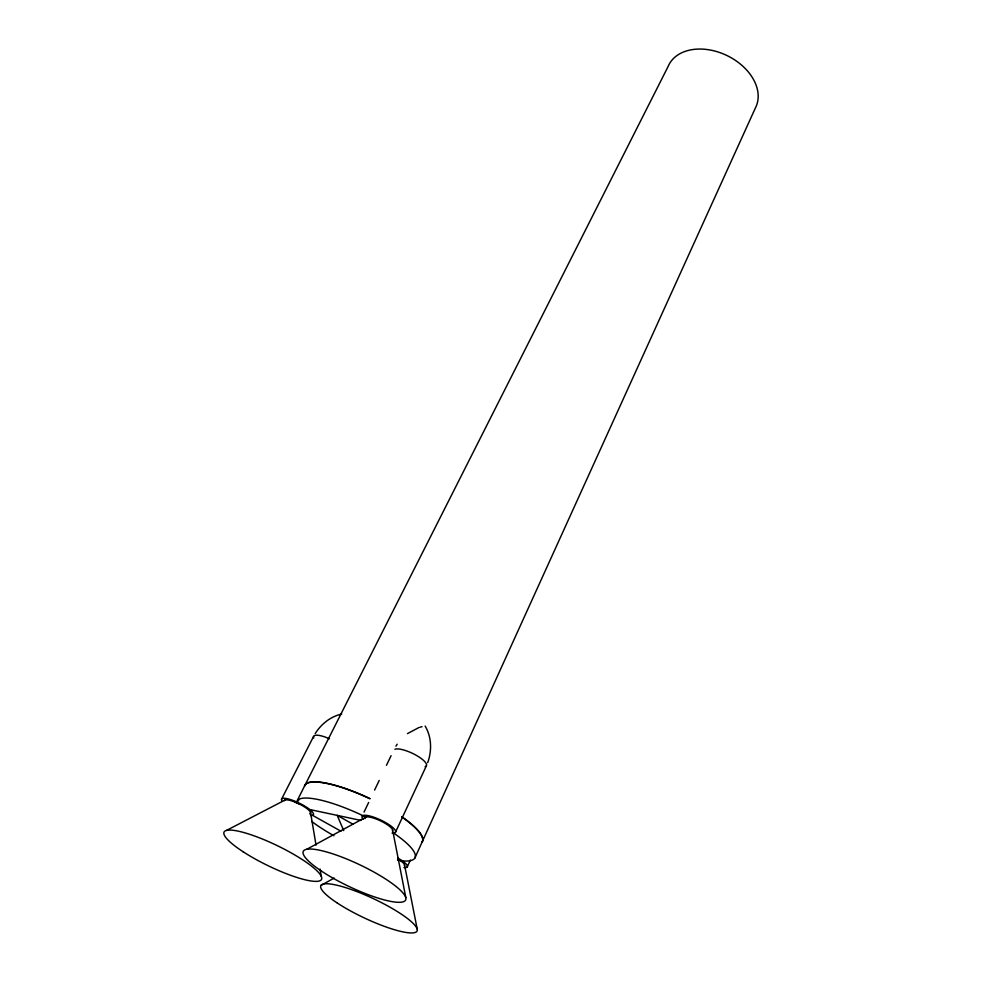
<?xml version="1.0" encoding="UTF-8"?>
<svg xmlns="http://www.w3.org/2000/svg" width="982" height="982" viewBox="0 0 982 982"><rect width="100%" height="100%" fill="white"/><g stroke="black" fill="none" stroke-linecap="round" stroke-linejoin="round"><path stroke-width="1.47" d="M427.698 762.658C431.994 750.849 431.699 737.003 425.132 726.054M414.821 858.121L422.125 842.04A65.156 16.129 25.5 0 0 401.798 816.975M407.235 866.946L410.366 860.072M395.488 832.233L426.36 765.837M364.04 812.077L368.655 802.454M374.596 790.068L379.212 780.444M386.466 765.309L391.082 755.674M297.141 800.735L304.432 786.275A65.156 16.129 25.5 0 1 369.833 798.759M281.724 800.576L281.49 799.274L313.577 736.475M395.942 746.16L397.17 744.221M315.21 733.579C321.163 724.065 330.627 716.43 341.736 714.061M407.469 733.615L418.897 727.552M392.419 830.882A15.209 3.744 25.3 0 0 382.845 822.044A15.209 3.744 25.3 0 0 366.163 816.975L365.132 817.552A15.209 3.744 25.3 0 0 365.034 818.583M321.04 885.396L334.15 878.068M306.728 849.307L366.163 816.975M226.523 830.404L285.21 799.962M419.928 727.257L421.99 726.668M397.55 860.097L402.976 860.956A65.524 15.565 25.5 0 0 392.898 832.589M309.821 809.549L360.995 820.436M295.14 802.147L298.577 803.657A14.546 3.412 26 0 1 309.674 813.869M299.007 803.841L295.545 802.282A14.546 3.412 26 0 0 284.363 800.649M365.783 817.184L361.941 815.207A65.524 15.565 25.5 0 0 299.522 798.992L296.625 802.797M312.534 815.33L341.024 831.238M353.262 824.377L337.207 815.379L343.725 830.625M404.523 864.811L417.203 929.046M392.579 829.888L405.812 897.56M310.521 812.31L316.044 845.158M320.058 869.045L321.323 876.521M369.932 798.538A65.156 16.129 25.5 0 0 304.543 786.079L668.128 66.457A48.339 34.051 25.8 0 1 726.459 55.299A48.339 34.051 25.8 0 1 755.526 107.689L422.211 841.819A65.156 16.129 25.5 0 0 401.896 816.766M333.929 835.731A65.524 15.565 25.5 0 1 311.797 821.48M363.254 819.295A18.548 4.566 25.3 0 1 369.735 815.968A18.548 4.566 25.3 0 1 391.315 826.304A18.548 4.566 25.3 0 1 392.051 833.104M394.887 749.241A18.106 5.205 25.3 0 1 416.736 755.588A18.106 5.205 25.3 0 1 425.108 766.733M397.833 858.096A17.418 4.026 25.1 0 1 403.946 867.597M310.582 815.502A17.737 4.161 26 0 0 312.043 811.562A17.737 4.161 26 0 0 298.835 802.92L294.612 801.054A17.737 4.161 26 0 0 281.49 799.274M313.724 737.912A17.332 4.763 26.1 0 1 329.473 738.795M398.078 859.14A14.288 3.302 25.1 0 1 399.944 860.318L402.239 862.036A14.288 3.302 25.1 0 1 404.351 865.67M321.089 870.838A56.674 12.103 25.4 0 0 405.124 900.727A56.674 12.103 25.4 0 0 337.292 855.396A56.674 12.103 25.4 0 0 321.089 870.838M243.008 851.676A54.157 11.023 25.9 0 0 321.323 879.712A54.157 11.023 25.9 0 0 254.043 835.817A54.157 11.023 25.9 0 0 243.008 851.676M337.342 903.059A53.175 10.655 25.2 0 0 416.454 931.771A53.175 10.655 25.2 0 0 353.139 890.183A53.175 10.655 25.2 0 0 337.342 903.059"/></g></svg>
